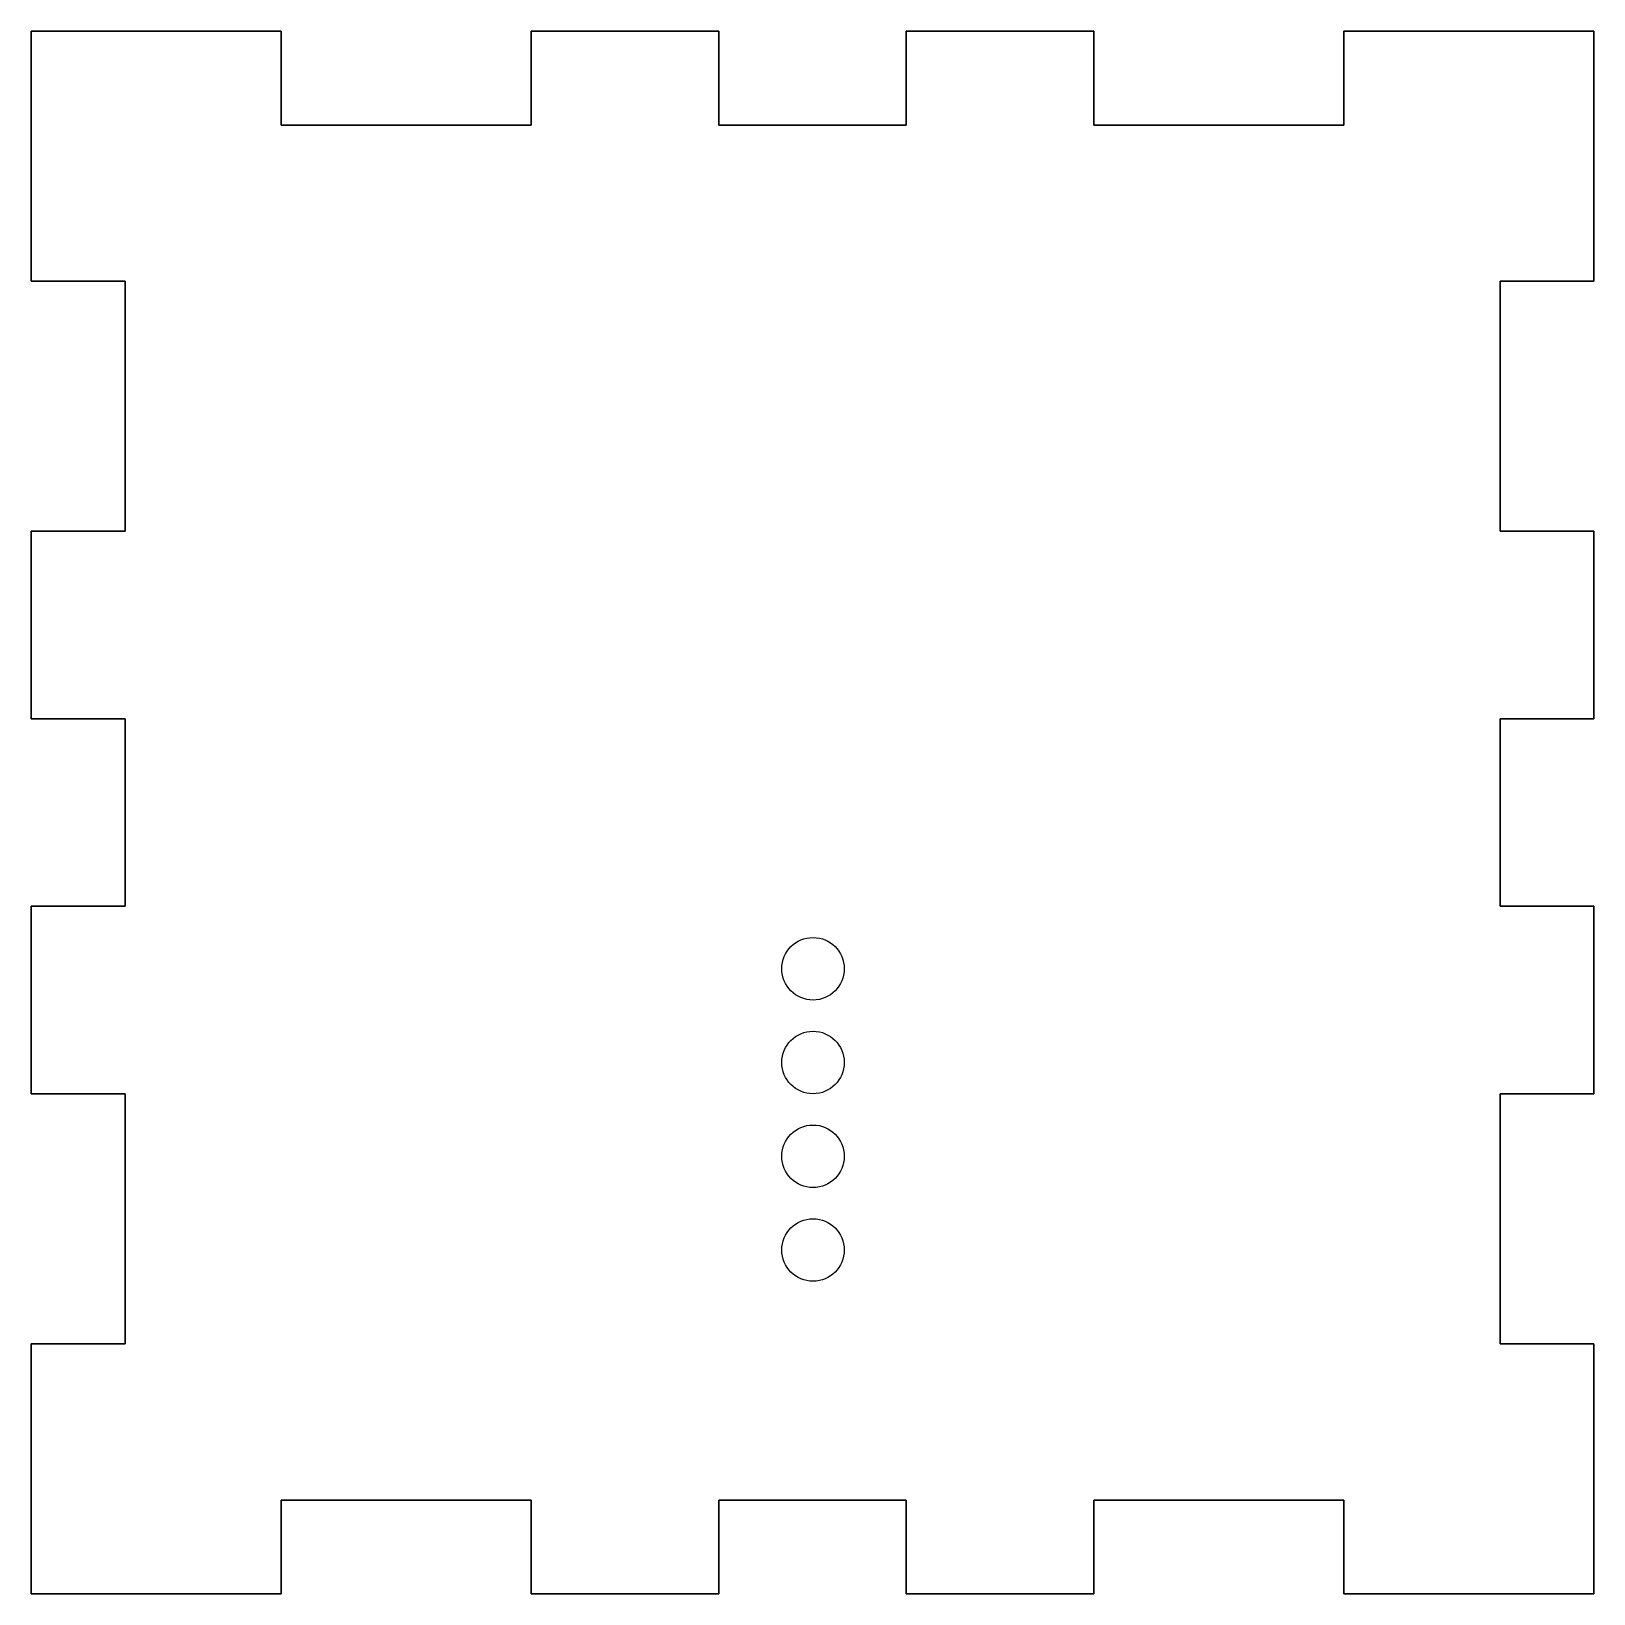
# Model space of a CAD drawing. Header units: millimetres. Extents: x -10.1 to 39.9, y 26.9 to 76.9.
import ezdxf

# ---------------------------------------------------------------- set-up
doc = ezdxf.new("R2010")
doc.units = ezdxf.units.MM
doc.layers.get('0').update_dxf_attribs({"linetype": 'CONTINUOUS'})

msp = doc.modelspace()

# ---------------------------------------------------------------- linework, layer by layer
for points in [[(-10.105, 26.866), (-10.105, 34.867), (-7.105, 34.867), (-7.105, 42.866), (-10.105, 42.866), (-10.105, 48.866), (-7.105, 48.866), (-7.105, 54.866), (-10.105, 54.866), (-10.105, 60.866), (-7.105, 60.866), (-7.105, 68.866), (-10.105, 68.866), (-10.105, 76.866), (-2.105, 76.866), (-2.105, 73.866), (5.895, 73.866), (5.895, 76.866), (11.895, 76.866), (11.895, 73.866), (17.895, 73.866), (17.895, 76.866), (23.895, 76.866), (23.895, 73.866), (31.895, 73.866), (31.895, 76.866), (39.895, 76.866), (39.895, 68.866), (36.895, 68.866), (36.895, 60.866), (39.895, 60.866), (39.895, 54.866), (36.895, 54.866), (36.895, 48.866), (39.895, 48.866), (39.895, 42.866), (36.895, 42.866), (36.895, 34.867), (39.895, 34.867), (39.895, 26.866), (31.895, 26.866), (31.895, 29.866), (23.895, 29.866), (23.895, 26.866), (17.895, 26.866), (17.895, 29.866), (11.895, 29.866), (11.895, 26.866), (5.895, 26.866), (5.895, 29.866), (-2.105, 29.866), (-2.105, 26.866)], [(-10.105, 34.867), (-10.105, 26.866), (-2.105, 26.866), (-2.105, 29.866), (5.895, 29.866), (5.895, 26.866), (11.895, 26.866), (11.895, 29.866), (17.895, 29.866), (17.895, 26.866), (23.895, 26.866), (23.895, 29.866), (31.895, 29.866), (31.895, 26.866), (39.895, 26.866), (39.895, 34.867), (36.895, 34.867), (36.895, 42.866), (39.895, 42.866), (39.895, 48.866), (36.895, 48.866), (36.895, 54.866), (39.895, 54.866), (39.895, 60.866), (36.895, 60.866), (36.895, 68.866), (39.895, 68.866), (39.895, 76.866), (31.895, 76.866), (31.895, 73.866), (23.895, 73.866), (23.895, 76.866), (17.895, 76.866), (17.895, 73.866), (11.895, 73.866), (11.895, 76.866), (5.895, 76.866), (5.895, 73.866), (-2.105, 73.866), (-2.105, 76.866), (-10.105, 76.866), (-10.105, 68.866), (-7.105, 68.866), (-7.105, 60.866), (-10.105, 60.866), (-10.105, 54.866), (-7.105, 54.866), (-7.105, 48.866), (-10.105, 48.866), (-10.105, 42.866), (-7.105, 42.866), (-7.105, 34.867)]]:
    msp.add_lwpolyline(points, close=True)
for centre in [(14.912, 46.866, 0), (14.912, 46.866), (14.912, 43.866, 0), (14.912, 43.866), (14.912, 40.866, 0), (14.912, 40.866), (14.912, 37.866, 0), (14.912, 37.866)]:
    msp.add_circle(centre, 1)

doc.saveas('drawing.dxf')
